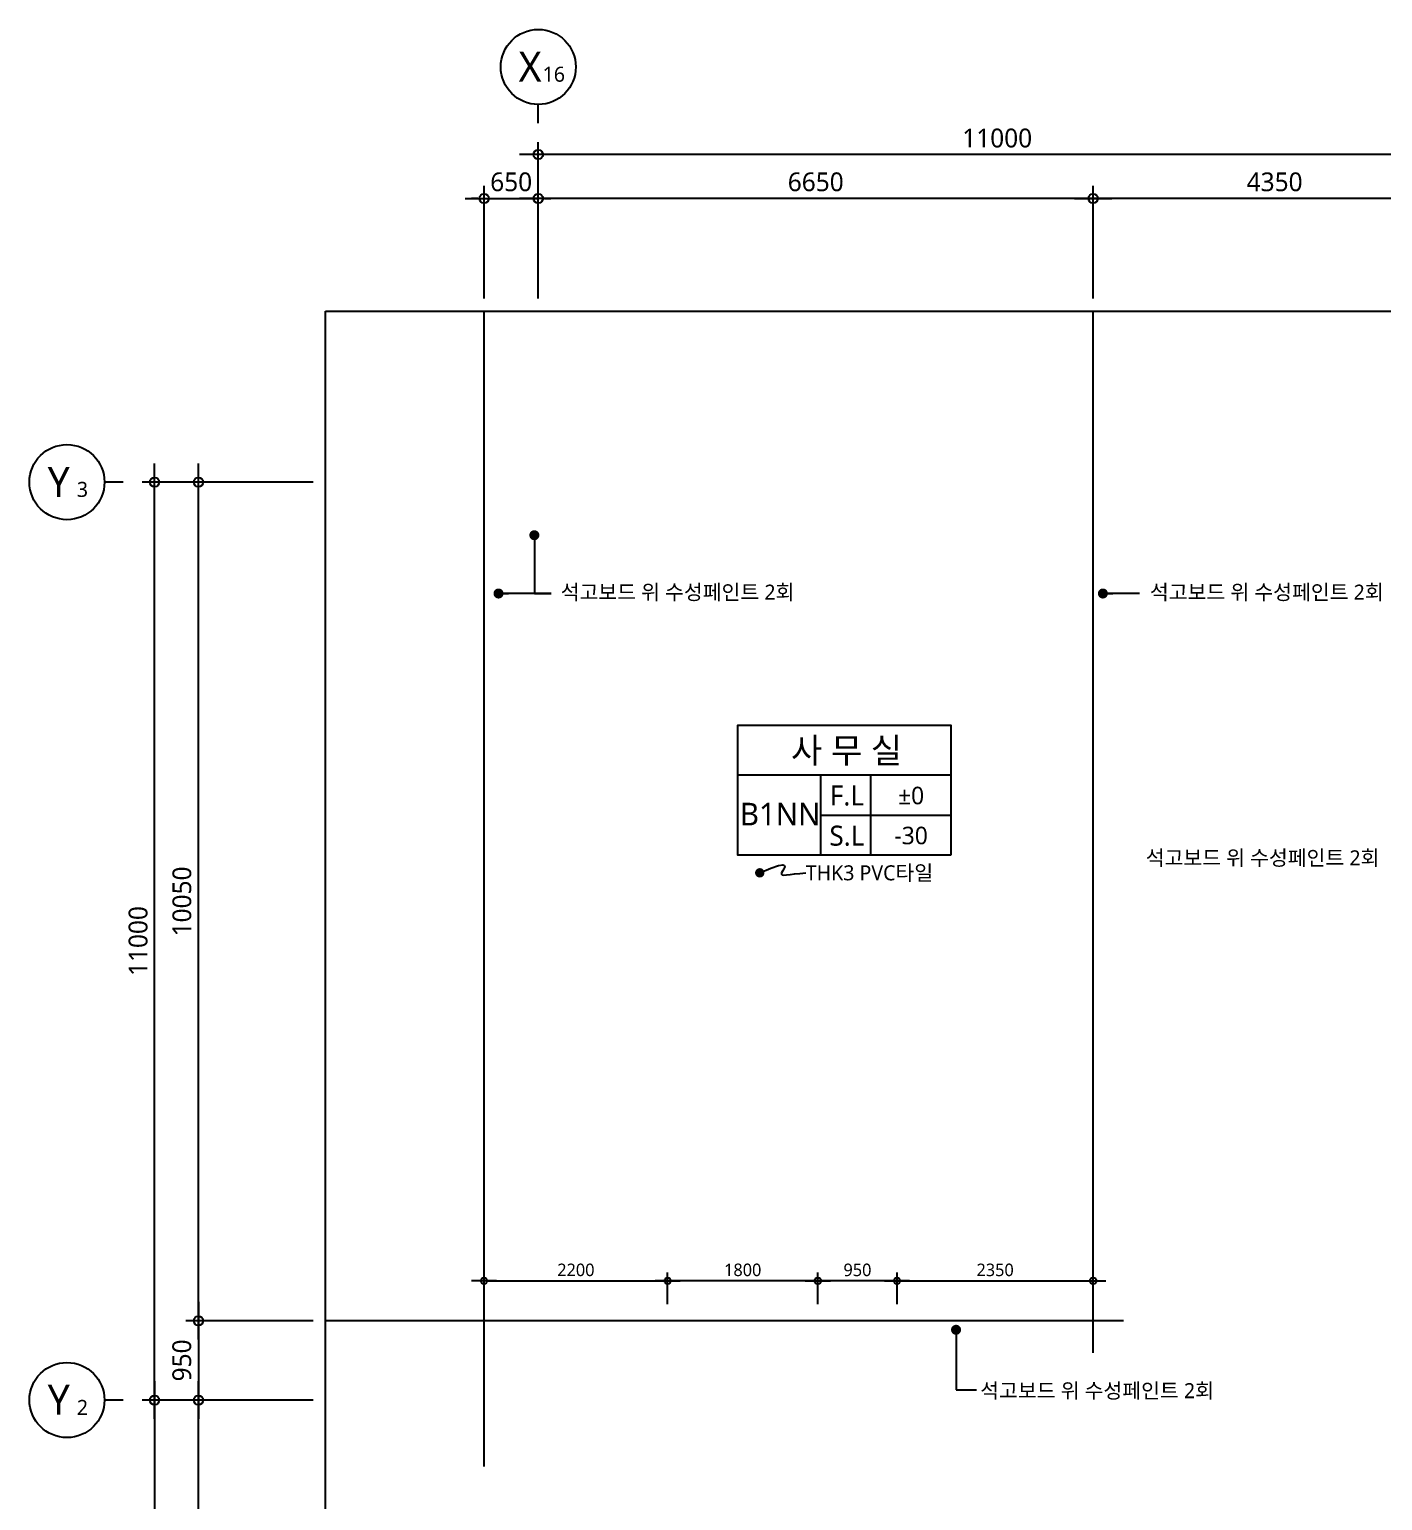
# Model space of a CAD drawing. Header units: millimetres. Extents: x 81033 to 452328, y -17390 to 42241.
# Drawn here: x 142801 to 159019, y 21370 to 39000 of the extents above; entities that cross this region are included whole.
import ezdxf
from ezdxf.enums import TextEntityAlignment as Align

# ---------------------------------------------------------------- set-up
doc = ezdxf.new("R2010")
doc.units = ezdxf.units.MM
doc.header["$LTSCALE"] = 100
doc.header["$MEASUREMENT"] = 0
doc.header["$PDSIZE"] = -10
doc.linetypes.add('CEN', pattern=[62, 60, -1, 0, -1])
doc.layers.get('0').update_dxf_attribs({"linetype": 'CONTINUOUS'})
doc.layers.get('Defpoints').update_dxf_attribs({"color": 171, "linetype": 'CONTINUOUS'})
for name, color, linetype in [('CEN(ST)', 1, 'CEN'), ('LED', 7, 'CONTINUOUS'), ('NDIM', 7, 'CONTINUOUS'), ('SYM(AXIS)', 7, 'CONTINUOUS'), ('TEXT(AXIS)', 2, 'CONTINUOUS'), ('TEXT(MIN)', 7, 'CONTINUOUS'), ('TEXT(실명)', 3, 'CONTINUOUS'), ('TEXT-기입', 6, 'CONTINUOUS'), ('TITLE', 7, 'CONTINUOUS')]:
    doc.layers.add(name, color=color, linetype=linetype)
doc.styles.add('CGS', font='cgse', dxfattribs={"bigfont": 'cgs'})
doc.styles.add('나눔바른고딕', font='NanumBarunGothic.ttf')
doc.dimstyles.new('NDIM 1200', dxfattribs={"dimscale": 75, "dimtxt": 3, "dimasz": 1, "dimexe": 2, "dimexo": 2, "dimgap": 1, "dimtad": 1, "dimdec": 0, "dimdsep": 46, "dimtxsty": 'CGS', "dimblk": 'DOT0', "dimcen": 1, "dimdle": 8, "dimclrd": 256, "dimclre": 256, "dimclrt": 256, "dimadec": 0, "dimazin": 0, "dimtfac": 1, "dimtdec": 0, "dimtix": 1, "dimtmove": 2, "dimatfit": 3, "dimldrblk": 'DOT0', "dimfxl": 1, "dimtolj": 1, "dimtzin": 0, "dimlwd": -1, "dimlwe": -1, "dimarcsym": 0})

# ---------------------------------------------------------------- blocks, each defined once
blk = doc.blocks.new('DOT0')
blk.add_line((-3, 0), (3, 0))
at = {"color": 6}
blk.add_circle((0, 0), 0.75, dxfattribs=at)
blk = doc.blocks.new('*D31')
at = {"layer": 'Defpoints', "color": 0, "ltscale": 0.4, "transparency": 16777216}
for p in [(148900, 37500), (148900, 35625), (159900, 35625)]:
    blk.add_point(p, dxfattribs=at)
at = {"layer": 'NDIM', "ltscale": 0.4, "transparency": 16777216}
for p, q in [((148900, 35775), (148900, 37650)), ((159900, 35775), (159900, 37650)), ((159825, 37500), (148975, 37500))]:
    blk.add_line(p, q, dxfattribs=at)
at = {"layer": 'NDIM', "ltscale": 0.4, "transparency": 16777216, "xscale": 75, "yscale": 75, "zscale": 75, "rotation": 180}
blk.add_blockref('DOT0', (148900, 37500), dxfattribs=at)
at = {"layer": 'NDIM', "ltscale": 0.4, "transparency": 16777216, "xscale": 75, "yscale": 75, "zscale": 75}
blk.add_blockref('DOT0', (159900, 37500), dxfattribs=at)
at = {"layer": 'NDIM', "ltscale": 0.4, "transparency": 16777216, "insert": (154400, 37697), "char_height": 225, "attachment_point": 5, "style": '나눔바른고딕'}
blk.add_mtext('\\A1;11000', dxfattribs=at)
blk = doc.blocks.new('*D32')
at = {"layer": 'Defpoints', "color": 0, "ltscale": 0.4, "transparency": 16777216}
for p in [(155550, 36975), (155550, 35625), (159900, 35625)]:
    blk.add_point(p, dxfattribs=at)
at = {"layer": 'NDIM', "ltscale": 0.4, "transparency": 16777216}
for p, q in [((155550, 35775), (155550, 37125)), ((159900, 35775), (159900, 37125)), ((159825, 36975), (155625, 36975))]:
    blk.add_line(p, q, dxfattribs=at)
at = {"layer": 'NDIM', "ltscale": 0.4, "transparency": 16777216, "xscale": 75, "yscale": 75, "zscale": 75, "rotation": 180}
blk.add_blockref('DOT0', (155550, 36975), dxfattribs=at)
at = {"layer": 'NDIM', "ltscale": 0.4, "transparency": 16777216, "xscale": 75, "yscale": 75, "zscale": 75}
blk.add_blockref('DOT0', (159900, 36975), dxfattribs=at)
at = {"layer": 'NDIM', "ltscale": 0.4, "transparency": 16777216, "insert": (157725, 37172), "char_height": 225, "attachment_point": 5, "style": '나눔바른고딕'}
blk.add_mtext('\\A1;4350', dxfattribs=at)
blk = doc.blocks.new('*D33')
at = {"layer": 'Defpoints', "color": 0, "ltscale": 0.4, "transparency": 16777216}
for p in [(148900, 36975), (148900, 35625), (155550, 35625)]:
    blk.add_point(p, dxfattribs=at)
at = {"layer": 'NDIM', "ltscale": 0.4, "transparency": 16777216}
for p, q in [((148900, 35775), (148900, 37125)), ((155550, 35775), (155550, 37125)), ((155475, 36975), (148975, 36975))]:
    blk.add_line(p, q, dxfattribs=at)
at = {"layer": 'NDIM', "ltscale": 0.4, "transparency": 16777216, "xscale": 75, "yscale": 75, "zscale": 75, "rotation": 180}
blk.add_blockref('DOT0', (148900, 36975), dxfattribs=at)
at = {"layer": 'NDIM', "ltscale": 0.4, "transparency": 16777216, "xscale": 75, "yscale": 75, "zscale": 75}
blk.add_blockref('DOT0', (155550, 36975), dxfattribs=at)
at = {"layer": 'NDIM', "ltscale": 0.4, "transparency": 16777216, "insert": (152225, 37172), "char_height": 225, "attachment_point": 5, "style": '나눔바른고딕'}
blk.add_mtext('\\A1;6650', dxfattribs=at)
blk = doc.blocks.new('A$C2F20087E')
at = {"layer": 'SYM(AXIS)'}
blk.add_line((600, 0), (600, 300), dxfattribs=at)
blk.add_circle((600, 900), 600, dxfattribs=at)
blk = doc.blocks.new('*D44')
at = {"layer": 'Defpoints', "color": 0, "ltscale": 0.4, "transparency": 16777216}
for p in [(144826, 22575), (146350, 22575), (146350, 18425)]:
    blk.add_point(p, dxfattribs=at)
at = {"layer": 'NDIM', "ltscale": 0.4, "transparency": 16777216}
for p, q in [((146200, 22575), (144676, 22575)), ((144826, 18500), (144826, 22500)), ((146200, 18425), (144676, 18425))]:
    blk.add_line(p, q, dxfattribs=at)
at = {"layer": 'NDIM', "ltscale": 0.4, "transparency": 16777216, "xscale": 75, "yscale": 75, "zscale": 75}
for p, rotation in [((144826, 22575), 90), ((144826, 18425), 270)]:
    blk.add_blockref('DOT0', p, dxfattribs=dict(at, rotation=rotation))
at = {"layer": 'NDIM', "ltscale": 0.4, "transparency": 16777216, "insert": (144629, 20500), "char_height": 225, "attachment_point": 5, "rotation": 90, "style": '나눔바른고딕'}
blk.add_mtext('\\A1;4150', dxfattribs=at)
blk = doc.blocks.new('*D42')
at = {"layer": 'Defpoints', "color": 0, "ltscale": 0.4, "transparency": 16777216}
for p in [(144301, 33575), (146350, 33575), (146350, 22575)]:
    blk.add_point(p, dxfattribs=at)
at = {"layer": 'NDIM', "ltscale": 0.4, "transparency": 16777216}
for p, q in [((146200, 33575), (144151, 33575)), ((144301, 22650), (144301, 33500)), ((146200, 22575), (144151, 22575))]:
    blk.add_line(p, q, dxfattribs=at)
at = {"layer": 'NDIM', "ltscale": 0.4, "transparency": 16777216, "xscale": 75, "yscale": 75, "zscale": 75}
for p, rotation in [((144301, 33575), 90), ((144301, 22575), 270)]:
    blk.add_blockref('DOT0', p, dxfattribs=dict(at, rotation=rotation))
at = {"layer": 'NDIM', "ltscale": 0.4, "transparency": 16777216, "insert": (144104, 28075), "char_height": 225, "attachment_point": 5, "rotation": 90, "style": '나눔바른고딕'}
blk.add_mtext('\\A1;11000', dxfattribs=at)
blk = doc.blocks.new('*D37')
at = {"layer": 'Defpoints', "color": 0, "ltscale": 0.4, "transparency": 16777216}
for p in [(146350, 22575), (144301, 6075), (146350, 6075)]:
    blk.add_point(p, dxfattribs=at)
at = {"layer": 'NDIM', "ltscale": 0.4, "transparency": 16777216}
for p, q in [((146200, 22575), (144151, 22575)), ((144301, 22500), (144301, 6150)), ((146200, 6075), (144151, 6075))]:
    blk.add_line(p, q, dxfattribs=at)
at = {"layer": 'NDIM', "ltscale": 0.4, "transparency": 16777216, "xscale": 75, "yscale": 75, "zscale": 75}
for p, rotation in [((144301, 22575), 90), ((144301, 6075), 270)]:
    blk.add_blockref('DOT0', p, dxfattribs=dict(at, rotation=rotation))
at = {"layer": 'NDIM', "ltscale": 0.4, "transparency": 16777216, "insert": (144103, 14325), "char_height": 225, "attachment_point": 5, "rotation": 90, "style": '나눔바른고딕'}
blk.add_mtext('\\A1;16500', dxfattribs=at)
blk = doc.blocks.new('*D41')
at = {"layer": 'Defpoints', "color": 0, "ltscale": 0.4, "transparency": 16777216}
for p in [(146350, 23525), (144826, 22575), (146350, 22575)]:
    blk.add_point(p, dxfattribs=at)
at = {"layer": 'NDIM', "ltscale": 0.4, "transparency": 16777216}
for p, q in [((146200, 23525), (144676, 23525)), ((144826, 23450), (144826, 22650)), ((146200, 22575), (144676, 22575))]:
    blk.add_line(p, q, dxfattribs=at)
at = {"layer": 'NDIM', "ltscale": 0.4, "transparency": 16777216, "xscale": 75, "yscale": 75, "zscale": 75}
for p, rotation in [((144826, 23525), 90), ((144826, 22575), 270)]:
    blk.add_blockref('DOT0', p, dxfattribs=dict(at, rotation=rotation))
at = {"layer": 'NDIM', "ltscale": 0.4, "transparency": 16777216, "insert": (144628, 23050), "char_height": 225, "attachment_point": 5, "rotation": 90, "style": '나눔바른고딕'}
blk.add_mtext('\\A1;950', dxfattribs=at)
blk = doc.blocks.new('*D45')
at = {"layer": 'Defpoints', "color": 0, "ltscale": 0.4, "transparency": 16777216}
for p in [(144826, 33575), (146350, 33575), (146350, 23525)]:
    blk.add_point(p, dxfattribs=at)
at = {"layer": 'NDIM', "ltscale": 0.4, "transparency": 16777216}
for p, q in [((146200, 33575), (144676, 33575)), ((144826, 23600), (144826, 33500)), ((146200, 23525), (144676, 23525))]:
    blk.add_line(p, q, dxfattribs=at)
at = {"layer": 'NDIM', "ltscale": 0.4, "transparency": 16777216, "xscale": 75, "yscale": 75, "zscale": 75}
for p, rotation in [((144826, 33575), 90), ((144826, 23525), 270)]:
    blk.add_blockref('DOT0', p, dxfattribs=dict(at, rotation=rotation))
at = {"layer": 'NDIM', "ltscale": 0.4, "transparency": 16777216, "insert": (144629, 28550), "char_height": 225, "attachment_point": 5, "rotation": 90, "style": '나눔바른고딕'}
blk.add_mtext('\\A1;10050', dxfattribs=at)
blk = doc.blocks.new('A$C51E23882')
at = {"layer": 'TITLE'}
blk.add_lwpolyline([(8500, 0), (0, 0), (0, 5200), (8500, 5200)], close=True, dxfattribs=at)
for points in [[(8500, 3200), (0, 3200)], [(3300, 3200), (3300, 0)], [(5300, 3200), (5300, 0)], [(3300, 1600), (8500, 1600)]]:
    blk.add_lwpolyline(points, dxfattribs=at)
at = {"layer": 'TITLE', "style": '나눔바른고딕'}
for s, p in [('F.L', (4352, 2378)), ('S.L', (4352, 778))]:
    blk.add_text(s, height=800, dxfattribs=at).set_placement(p, align=Align.MIDDLE)
blk = doc.blocks.new('_Dot')
at = {"color": 0, "linetype": 'ByBlock', "lineweight": -2}
blk.add_line((-0.5, 0), (-1, 0), dxfattribs=at)
at = {"color": 0, "linetype": 'ByBlock', "const_width": 0.5}
blk.add_lwpolyline([(-0.25, 0, 1), (0.25, 0, 1)], format="xyb", close=True, dxfattribs=at)
blk = doc.blocks.new('*D388')
at = {"layer": 'Defpoints', "color": 0, "ltscale": 0.4, "transparency": 16777216}
for p in [(155550, 24003), (153200, 23625), (155550, 23625)]:
    blk.add_point(p, dxfattribs=at)
at = {"layer": 'NDIM', "ltscale": 0.4, "transparency": 16777216}
for p, q in [((153200, 23725), (153200, 24103)), ((153250, 24003), (155500, 24003)), ((155550, 23725), (155550, 24103))]:
    blk.add_line(p, q, dxfattribs=at)
at = {"layer": 'NDIM', "ltscale": 0.4, "transparency": 16777216, "xscale": 50, "yscale": 50, "zscale": 50, "rotation": 180}
blk.add_blockref('DOT0', (153200, 24003), dxfattribs=at)
at = {"layer": 'NDIM', "ltscale": 0.4, "transparency": 16777216, "xscale": 50, "yscale": 50, "zscale": 50}
blk.add_blockref('DOT0', (155550, 24003), dxfattribs=at)
at = {"layer": 'NDIM', "ltscale": 0.4, "transparency": 16777216, "insert": (154375, 24134), "char_height": 150, "attachment_point": 5, "style": '나눔바른고딕'}
blk.add_mtext('\\A1;2350', dxfattribs=at)
blk = doc.blocks.new('*D389')
at = {"layer": 'Defpoints', "color": 0, "ltscale": 0.4, "transparency": 16777216}
for p in [(150450, 24003), (150450, 23625), (152250, 23625)]:
    blk.add_point(p, dxfattribs=at)
at = {"layer": 'NDIM', "ltscale": 0.4, "transparency": 16777216}
for p, q in [((150450, 23725), (150450, 24103)), ((152200, 24003), (150500, 24003)), ((152250, 23725), (152250, 24103))]:
    blk.add_line(p, q, dxfattribs=at)
at = {"layer": 'NDIM', "ltscale": 0.4, "transparency": 16777216, "xscale": 50, "yscale": 50, "zscale": 50, "rotation": 180}
blk.add_blockref('DOT0', (150450, 24003), dxfattribs=at)
at = {"layer": 'NDIM', "ltscale": 0.4, "transparency": 16777216, "xscale": 50, "yscale": 50, "zscale": 50}
blk.add_blockref('DOT0', (152250, 24003), dxfattribs=at)
at = {"layer": 'NDIM', "ltscale": 0.4, "transparency": 16777216, "insert": (151350, 24134), "char_height": 150, "attachment_point": 5, "style": '나눔바른고딕'}
blk.add_mtext('\\A1;1800', dxfattribs=at)
blk = doc.blocks.new('*D390')
at = {"layer": 'Defpoints', "color": 0, "ltscale": 0.4, "transparency": 16777216}
for p in [(150450, 24003), (148250, 23625), (150450, 23625)]:
    blk.add_point(p, dxfattribs=at)
at = {"layer": 'NDIM', "ltscale": 0.4, "transparency": 16777216}
for p, q in [((148250, 23725), (148250, 24103)), ((148300, 24003), (150400, 24003)), ((150450, 23725), (150450, 24103))]:
    blk.add_line(p, q, dxfattribs=at)
at = {"layer": 'NDIM', "ltscale": 0.4, "transparency": 16777216, "xscale": 50, "yscale": 50, "zscale": 50, "rotation": 180}
blk.add_blockref('DOT0', (148250, 24003), dxfattribs=at)
at = {"layer": 'NDIM', "ltscale": 0.4, "transparency": 16777216, "xscale": 50, "yscale": 50, "zscale": 50}
blk.add_blockref('DOT0', (150450, 24003), dxfattribs=at)
at = {"layer": 'NDIM', "ltscale": 0.4, "transparency": 16777216, "insert": (149350, 24134), "char_height": 150, "attachment_point": 5, "style": '나눔바른고딕'}
blk.add_mtext('\\A1;2200', dxfattribs=at)
blk = doc.blocks.new('*D973')
at = {"layer": 'Defpoints', "color": 0, "ltscale": 0.4, "transparency": 16777216}
for p in [(152250, 24003), (152250, 23625), (153200, 23625)]:
    blk.add_point(p, dxfattribs=at)
at = {"layer": 'NDIM', "ltscale": 0.4, "transparency": 16777216}
for p, q in [((152250, 23725), (152250, 24103)), ((153150, 24003), (152300, 24003)), ((153200, 23725), (153200, 24103))]:
    blk.add_line(p, q, dxfattribs=at)
at = {"layer": 'NDIM', "ltscale": 0.4, "transparency": 16777216, "xscale": 50, "yscale": 50, "zscale": 50, "rotation": 180}
blk.add_blockref('DOT0', (152250, 24003), dxfattribs=at)
at = {"layer": 'NDIM', "ltscale": 0.4, "transparency": 16777216, "xscale": 50, "yscale": 50, "zscale": 50}
blk.add_blockref('DOT0', (153200, 24003), dxfattribs=at)
at = {"layer": 'NDIM', "ltscale": 0.4, "transparency": 16777216, "insert": (152725, 24134), "char_height": 150, "attachment_point": 5, "style": '나눔바른고딕'}
blk.add_mtext('\\A1;950', dxfattribs=at)
blk = doc.blocks.new('*D974')
at = {"layer": 'Defpoints', "color": 0, "ltscale": 0.4, "transparency": 16777216}
for p in [(148900, 36975), (148250, 35625), (148900, 35625)]:
    blk.add_point(p, dxfattribs=at)
at = {"layer": 'NDIM', "ltscale": 0.4, "transparency": 16777216}
for p, q in [((148250, 35775), (148250, 37125)), ((148900, 35775), (148900, 37125)), ((148175, 36975), (148100, 36975)), ((148250, 36975), (148900, 36975)), ((148975, 36975), (149050, 36975))]:
    blk.add_line(p, q, dxfattribs=at)
at = {"layer": 'NDIM', "ltscale": 0.4, "transparency": 16777216, "xscale": 75, "yscale": 75, "zscale": 75}
blk.add_blockref('DOT0', (148250, 36975), dxfattribs=at)
at = {"layer": 'NDIM', "ltscale": 0.4, "transparency": 16777216, "xscale": 75, "yscale": 75, "zscale": 75, "rotation": 180}
blk.add_blockref('DOT0', (148900, 36975), dxfattribs=at)
at = {"layer": 'NDIM', "ltscale": 0.4, "transparency": 16777216, "insert": (148575, 37172), "char_height": 225, "attachment_point": 5, "style": '나눔바른고딕'}
blk.add_mtext('\\A1;650', dxfattribs=at)

msp = doc.modelspace()

# ---------------------------------------------------------------- linework, layer by layer
at = {"ltscale": 10000}
for p, q in [((149052.7, 32240), (148423.1, 32240)), ((156107.4, 32240), (155666.8, 32240))]:
    msp.add_line(p, q, dxfattribs=at)
at = {"layer": 'CEN(ST)', "ltscale": 10000}
for p, q in [((148250, 21779.1), (148250, 35624.8)), ((155550, 23142.5), (155550, 35624.8)), ((155915.2, 23524.8), (146350, 23524.8))]:
    msp.add_line(p, q, dxfattribs=at)
at = {"layer": 'Defpoints', "ltscale": 10000}
msp.add_lwpolyline([(146350, 35624.8), (165850, 35624.8), (165850, 4574.8), (146350, 4574.8)], close=True, dxfattribs=at)
at = {"layer": 'LED', "const_width": 56.2}
msp.add_lwpolyline([(151554.4, 28921, -1), (151554.4, 28864.8, -1)], format="xyb", close=True, dxfattribs=at)
at = {"layer": 'LED'}
msp.add_lwpolyline([(151554.4, 28892.9), (151688.3, 28948.7), (151777.1, 28978.8), (151828.8, 28988.1), (151851.6, 28981.3), (151853.5, 28963.4), (151842.7, 28939.1), (151827.4, 28913.4), (151815.5, 28891), (151813.9, 28875.9), (151823.6, 28867.7), (151844.4, 28865.2), (151876, 28867), (151918.2, 28872), (151970.8, 28878.8), (152033.3, 28886.2), (152105.7, 28892.9)], dxfattribs=at)
at = {"layer": 'NDIM', "ltscale": 0.4}
msp.add_line((146200, 22574.8), (144150.7, 22574.8), dxfattribs=at)

# ---------------------------------------------------------------- block references
for name, p, xscale, yscale, zscale in [('A$C2F20087E', (148450, 37874.8), 0.75, 0.75, 0.75), ('A$C51E23882', (151293.3, 29104.2), 0.3, 0.3, 0.3)]:
    msp.add_blockref(name, p, dxfattribs=dict(xscale=xscale, yscale=yscale, zscale=zscale))
at = {"xscale": 0.75, "yscale": 0.75, "zscale": 0.75, "rotation": 89.99999999999932}
for p in [(143925.7, 33124.8), (143925.7, 22124.8)]:
    msp.add_blockref('A$C2F20087E', p, dxfattribs=at)
at = {"layer": 'NDIM', "ltscale": 10000, "xscale": -120, "yscale": 120, "zscale": 120}
for p in [(148423.1, 32240), (155666.8, 32240)]:
    msp.add_blockref('_Dot', p, dxfattribs=at)

# ---------------------------------------------------------------- texts
at = {"layer": 'TEXT(AXIS)', "style": '나눔바른고딕'}
for s, height, p in [('X', 360, (148801.3, 38552.8)), ('16', 180, (149085.7, 38462.8)), ('Y', 360, (143152, 33577.8)), ('3', 180, (143436.4, 33487.8)), ('Y', 360, (143152, 22577.8)), ('2', 180, (143436.4, 22487.8))]:
    msp.add_text(s, height=height, dxfattribs=at).set_placement(p, align=Align.MIDDLE)
at = {"layer": 'TEXT(MIN)', "style": '나눔바른고딕'}
for p in [(151969.3, 32256.3), (159031.9, 32256.3), (158981.1, 29072.4), (156997.8, 22687.4)]:
    msp.add_text('석고보드 위 수성페인트 2회', height=180, dxfattribs=at).set_placement(p, align=Align.MIDDLE_RIGHT)
msp.add_text('THK3 PVC타일', height=180, dxfattribs=at).set_placement((152105.7, 28892.9), align=Align.MIDDLE_LEFT)
at = {"layer": 'TEXT(실명)', "style": '나눔바른고딕'}
msp.add_text('사 무 실', height=300, dxfattribs=at).set_placement((152594.7, 30362.4), align=Align.MIDDLE)
at = {"layer": 'TEXT-기입', "style": '나눔바른고딕'}
for s, height, p in [('±0', 210, (153367.9, 29819.6)), ('B1NN', 270, (151798.5, 29597.2)), ('-30', 210, (153368.2, 29340.5))]:
    msp.add_text(s, height=height, dxfattribs=at).set_placement(p, align=Align.MIDDLE)

# ---------------------------------------------------------------- dimensions: what is measured, and where the dimension line sits
at = {"layer": 'NDIM', "ltscale": 0.4}
for base, p1, p2, angle, override, picture, middle in [((148900, 37499.8), (159900, 35624.8), (148900, 35624.8), 180, {"dimtxsty": '나눔바른고딕'}, '*D31', (154400, 37697)), ((148900, 36974.8), (148250, 35624.8), (148900, 35624.8), 0, {"dimtxsty": '나눔바른고딕'}, '*D974', (148575, 37172.1)), ((148900, 36974.8), (155550, 35624.8), (148900, 35624.8), 180, {"dimtxsty": '나눔바른고딕'}, '*D33', (152225, 37172.1)), ((155550, 36974.8), (159900, 35624.8), (155550, 35624.8), 180, {"dimtxsty": '나눔바른고딕'}, '*D32', (157725, 37172.1)), ((144300.7, 33574.8), (146350, 22574.8), (146350, 33574.8), 90, {"dimtxsty": '나눔바른고딕'}, '*D42', (144103.6, 28074.8)), ((144825.7, 33574.8), (146350, 23524.8), (146350, 33574.8), 90, {"dimtxsty": '나눔바른고딕'}, '*D45', (144628.6, 28549.8)), ((150450, 24002.8), (152250, 23624.8), (150450, 23624.8), 180, {"dimscale": 50, "dimtxsty": '나눔바른고딕'}, '*D389', (151350, 24134.2)), ((152250, 24002.8), (153200, 23624.8), (152250, 23624.8), 180, {"dimscale": 50, "dimtxsty": '나눔바른고딕'}, '*D973', (152725, 24134.3)), ((144825.7, 22574.8), (146350, 23524.8), (146350, 22574.8), 270, {"dimtxsty": '나눔바른고딕'}, '*D41', (144628.4, 23049.8)), ((144300.7, 6074.8), (146350, 22574.8), (146350, 6074.8), 270, {"dimtxsty": '나눔바른고딕'}, '*D37', (144103.4, 14324.8)), ((144825.7, 22574.8), (146350, 18424.8), (146350, 22574.8), 90, {"dimtxsty": '나눔바른고딕'}, '*D44', (144628.6, 20499.8))]:
    dim = msp.add_linear_dim(base=base, p1=p1, p2=p2, angle=angle, dimstyle='NDIM 1200', override=override, dxfattribs=at)
    dim.commit()
    dim.dimension.update_dxf_attribs({"geometry": picture, "text_midpoint": middle})
for base, p1, p2, picture, middle in [((150450, 24002.8), (148250, 23624.8), (150450, 23624.8), '*D390', (149350, 24134.2)), ((155550, 24002.8), (153200, 23624.8), (155550, 23624.8), '*D388', (154375, 24134.3))]:
    dim = msp.add_linear_dim(base=base, p1=p1, p2=p2, dimstyle='NDIM 1200', override={"dimscale": 50, "dimtxsty": '나눔바른고딕'}, dxfattribs=at)
    dim.commit()
    dim.dimension.update_dxf_attribs({"geometry": picture, "text_midpoint": middle})

# ---------------------------------------------------------------- leaders
at = {"layer": 'NDIM', "ltscale": 10000}
for points in [[(148852.7, 32938.8), (148852.7, 32240), (149052.7, 32240)], [(153906.9, 23416.7), (153906.9, 22695.6), (154151.4, 22695.6)]]:
    msp.add_leader(points, dimstyle='NDIM 1200', override={"dimscale": 120, "dimasz": 1, "dimgap": 1, "dimtad": 0, "dimldrblk": 'Dot'}, dxfattribs=at)

doc.saveas('drawing.dxf')
